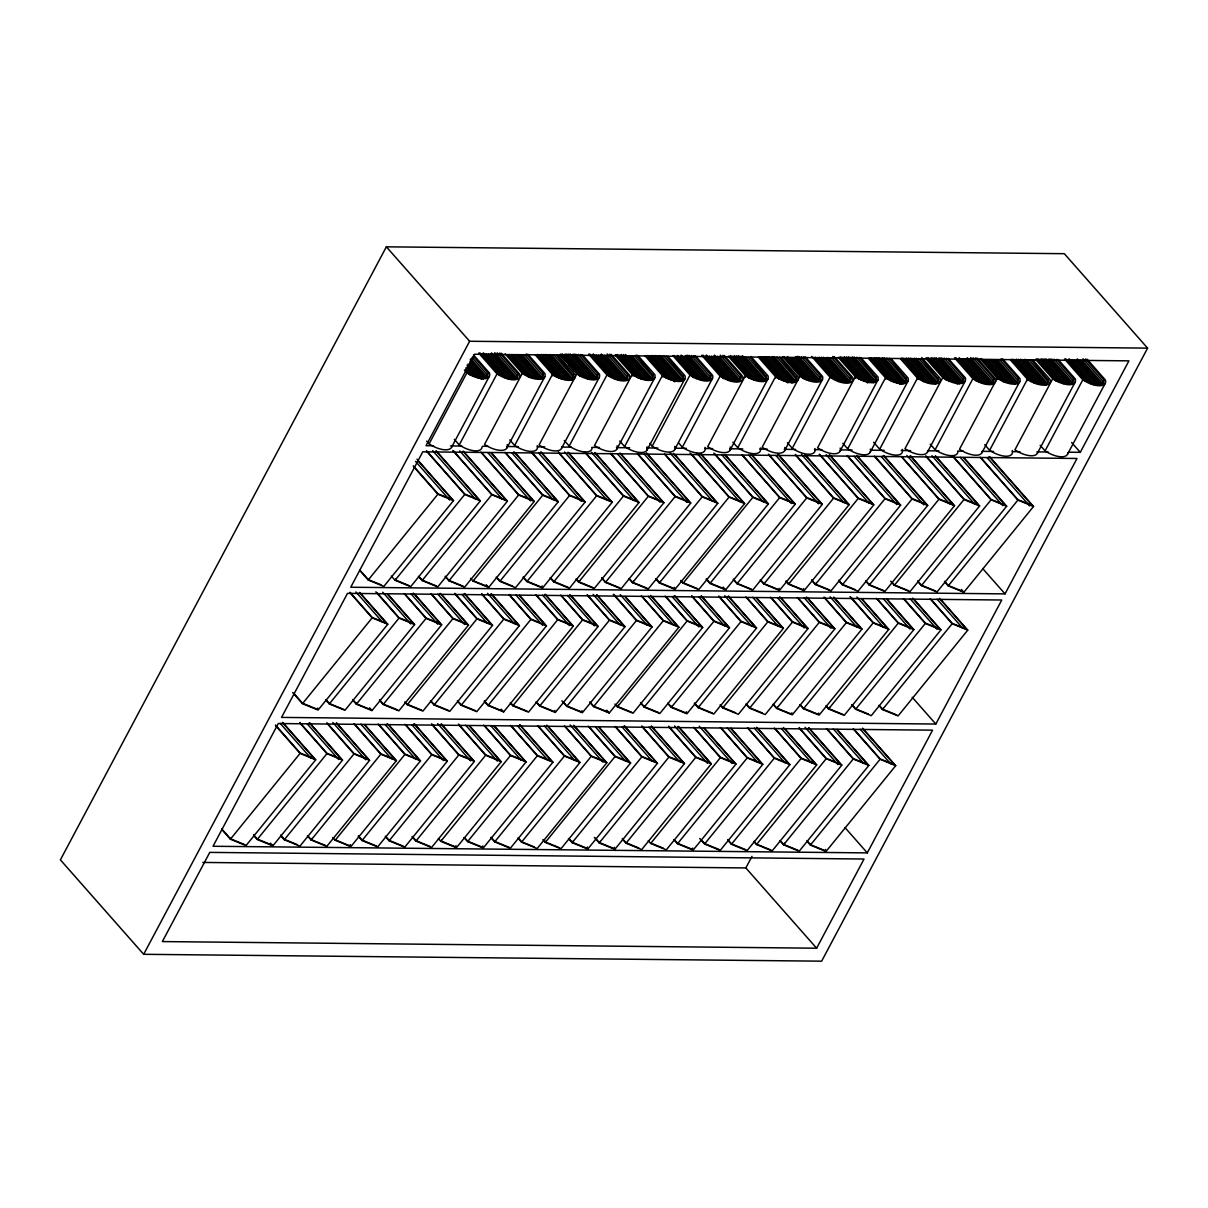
<?xml version="1.0" encoding="UTF-8"?>
<svg xmlns="http://www.w3.org/2000/svg" width="1208" height="1208" viewBox="0 0 1208 1208"><rect width="100%" height="100%" fill="white"/><g stroke="black" fill="none" stroke-linecap="round" stroke-linejoin="round"><path stroke-width="1.5" d="M470.154 359.848L486.084 377.908L486.915 374.359L472.026 357.462M494.163 353.929L516.224 378.95L517.054 375.386L497.198 352.872M573.981 354.019L596.027 379.025L596.858 375.477L578.239 354.352M604.106 355.046L626.167 380.067L626.997 376.503L607.141 353.989M687.141 355.167L709.202 380.173L710.017 376.624L691.399 355.499M717.28 356.194L739.326 381.215L740.157 377.651L720.3 355.137M797.084 356.269L819.145 381.29L819.96 377.726L801.342 356.617M827.223 357.311L849.269 382.332L850.1 378.768L831.481 357.659M939.915 357.719L961.961 382.74L962.791 379.176L944.173 358.066M970.039 358.761L992.1 383.782L992.931 380.218L973.074 357.704M1049.858 358.836L1071.904 383.857L1072.734 380.293L1054.116 359.184M1079.982 359.878L1102.043 384.884L1102.874 381.335L1083.017 358.806M386.364 246.825L60.4 859.87L143.677 954.305L821.636 961.175L1147.6 348.131L1064.323 253.695L386.364 246.825L469.64 341.26L1147.6 348.131M143.677 954.305L469.64 341.26M426.666 441.086L429.112 443.864L466.892 372.819L464.446 370.041M486.915 374.359L487.79 372.698L473.204 356.149M451.641 447.156L489.421 376.111M454.344 439.35L459.251 444.906L497.032 373.861L478.655 353.023M517.054 375.386L517.93 373.74L499.689 353.053M505.171 353.944L522.309 373.378L484.529 444.438A17.305 7.641 28 0 0 500.988 450.388A17.305 7.641 28 0 0 507.134 444.665M522.49 355.046L542.241 377.455L543.222 373.257L526.19 353.959M507.058 447.73L544.838 376.669M537.273 445.692A17.305 7.641 28 0 1 531.112 451.414A17.305 7.641 28 0 1 514.668 445.465L552.449 374.42A17.305 7.641 28 0 0 568.893 380.369A17.305 7.641 28 0 0 575.053 374.646L557.9 355.197M552.675 375.748L553.551 374.103L555.635 375.386A15.372 6.795 28 0 0 573.528 375.567L556.329 355.001M551.392 354.684L572.381 378.481L573.362 374.299M559.681 354.488L576.835 373.936L539.055 444.982A17.305 7.641 28 0 0 561.886 446.854M596.858 375.477L597.734 373.816L580.716 354.518M561.584 448.274L599.364 377.228M564.287 440.467L569.194 446.024L606.975 374.963L588.598 354.14M626.997 376.503L627.873 374.858L609.632 354.171M632.479 375.839L633.354 374.178L635.438 375.462A15.372 6.795 28 0 0 653.347 375.643L636.133 355.077M632.433 356.164L652.184 378.557L653.166 374.374M617.001 448.832L654.781 377.787M647.216 446.809A17.305 7.641 28 0 1 641.055 452.532A17.305 7.641 28 0 1 624.611 446.582L662.392 375.537A17.305 7.641 28 0 0 678.836 381.486A17.305 7.641 28 0 0 684.996 375.764L667.843 356.315M662.618 376.866L663.494 375.22L665.578 376.503A15.372 6.795 28 0 0 683.471 376.685L666.272 356.103M661.335 355.801L682.324 379.599L683.305 375.416M647.141 449.874L684.921 378.829M674.819 446.356A17.305 7.641 28 0 1 668.658 452.094A17.305 7.641 28 0 1 652.214 446.13L689.995 375.084L672.856 355.635M710.017 376.624L710.908 374.963L693.875 355.665M674.744 449.421L712.524 378.376M704.959 447.398A17.305 7.641 28 0 1 698.798 453.121A17.305 7.641 28 0 1 682.354 447.171L720.134 376.111L701.757 355.288M740.157 377.651L741.033 376.005L722.807 355.318M728.273 356.209L745.427 375.643L707.646 446.703A17.305 7.641 28 0 0 724.09 452.653A17.305 7.641 28 0 0 730.236 446.93M745.638 376.987L746.529 375.326L748.598 376.609A15.372 6.795 28 0 0 766.506 376.79L750.515 357.598M745.608 357.311L765.359 379.705L766.325 375.522M730.161 449.98L767.941 378.934M760.376 447.957A17.305 7.641 28 0 1 754.23 453.679A17.305 7.641 28 0 1 737.771 447.73L775.551 376.685L758.413 357.236M775.778 378.013L776.653 376.368L778.737 377.651A15.372 6.795 28 0 0 796.646 377.832L779.432 357.251M774.509 356.949L795.483 380.747L796.465 376.564M782.799 356.753L799.938 376.201L762.157 447.247A17.305 7.641 28 0 0 778.601 453.196A17.305 7.641 28 0 0 784.762 447.473M819.96 377.726L820.851 376.081L803.818 356.768M784.687 450.539L822.467 379.493M814.902 448.515A17.305 7.641 28 0 1 808.741 454.238A17.305 7.641 28 0 1 792.297 448.289L830.077 377.228L811.7 356.405M850.1 378.768L850.976 377.107L832.75 356.436M838.216 357.311L855.37 376.76L817.59 447.806A17.305 7.641 28 0 0 834.033 453.77A17.305 7.641 28 0 0 840.179 448.047M855.581 378.089L856.472 376.443L858.541 377.726A15.372 6.795 28 0 0 876.449 377.908L859.25 357.341M854.313 357.024L875.302 380.822L876.268 376.639M840.104 451.097L877.884 380.052M870.319 449.074A17.305 7.641 28 0 1 864.173 454.797A17.305 7.641 28 0 1 847.714 448.848L885.494 377.802L868.356 358.353M885.721 379.131L886.596 377.47L888.68 378.768A15.372 6.795 28 0 0 906.589 378.95L889.39 358.368M884.452 358.066L905.426 381.864L906.408 377.681M870.243 452.139L908.023 381.079M902.3 449.406A17.305 7.641 28 0 1 896.14 455.129A17.305 7.641 28 0 1 879.696 449.165L917.476 378.119A17.305 7.641 28 0 0 933.92 384.068A17.305 7.641 28 0 0 940.081 378.346L921.704 357.523M917.702 379.463L918.578 377.802L920.662 379.086A15.372 6.795 28 0 0 938.556 379.267L921.357 358.701M916.419 358.383L937.408 382.181L938.39 377.998M925.615 358.202L942.769 377.651L904.988 448.696A17.305 7.641 28 0 0 927.82 450.569M962.791 379.176L963.667 377.53L946.649 358.217M927.518 451.988L965.283 380.943M930.22 444.182L935.128 449.738L972.893 378.678L954.531 357.855M992.931 380.218L993.807 378.557L975.566 357.885M980.141 358.761L997.28 378.195L959.499 449.255A17.305 7.641 28 0 0 982.33 451.128M997.506 379.538L998.382 377.877L981.364 358.58M202.808 862.437L745.849 867.933L751.995 856.381M997.461 359.863L1017.212 382.272L1018.193 378.074L1001.16 358.776M982.029 452.547L1019.809 381.486M1012.244 450.524A17.305 7.641 28 0 1 1006.083 456.246A17.305 7.641 28 0 1 989.639 450.282L1027.419 379.237A17.305 7.641 28 0 0 1043.863 385.186A17.305 7.641 28 0 0 1050.024 379.463L1032.87 360.029M1027.646 380.565L1028.521 378.919L1030.605 380.203A15.372 6.795 28 0 0 1048.499 380.384L1031.3 359.818M1026.362 359.501L1047.351 383.298L1048.333 379.116M1035.558 359.32L1052.712 378.768L1014.931 449.814A17.305 7.641 28 0 0 1037.763 451.686M1072.734 380.293L1073.61 378.648L1056.592 359.335M1037.461 453.106L1075.226 382.045M1040.164 445.299L1045.071 450.856L1082.836 379.795L1064.475 358.972M1102.874 381.335L1103.75 379.674L1085.509 358.987M1067.585 454.132L1105.365 383.087M816.623 948.205L864.037 859.024L209.769 852.395L162.355 941.576L816.623 948.205L745.849 867.933M867.299 852.893L932.561 730.176L278.278 723.532L213.031 846.264L867.299 852.893L844.951 827.54M935.822 724.045L1001.764 600.014L347.481 593.37L281.539 717.401L935.822 724.045L912.221 697.288M1005.026 593.883L1077.023 458.466L422.755 451.822L350.743 587.239L1005.026 593.883L982.678 568.53M1068.974 452.215L1080.284 452.336L1128.921 360.86L474.653 354.231L426.016 445.692L433.551 445.767M368.214 580.006L437.9 494.208L453.529 500.595L383.842 586.393L368.214 580.006L359.682 570.327M395.091 579.855L395.998 578.753M395.046 580.278L464.733 494.48L480.361 500.867L410.675 586.665L395.046 580.278L391.392 576.125M302.468 703.645L372.155 617.862L387.783 624.249L318.097 710.047L302.468 703.645L292.714 692.592M317.764 707.994L316.858 709.111L304.099 703.886M422.105 580.55L491.792 494.751L507.42 501.154L437.734 586.937L422.105 580.55L418.451 576.397M329.301 703.932L398.987 618.134L414.616 624.521L344.929 710.319L329.301 703.932L325.647 699.779M221.804 828.99L230.441 838.775L231.347 837.673M230.396 839.198L300.082 753.399L315.711 759.802L246.024 845.585L230.396 839.198L221.864 829.519M448.938 580.822L518.625 495.023L534.268 501.426L464.582 587.209L448.938 580.822L445.284 576.669M352.706 699.583L356.405 703.781L357.311 702.678M356.36 704.204L426.046 618.405L441.675 624.793L371.988 710.591L356.36 704.204L352.706 700.051M257.228 839.469L326.915 753.671L342.543 760.074L272.857 845.857L257.228 839.469L253.574 835.317M473.007 581.063L542.694 495.265L558.338 501.667L488.651 587.45L473.007 581.063L470.576 578.3M383.193 704.475L452.879 618.677L468.523 625.064L398.836 710.863L383.193 704.475L379.538 700.323M284.288 839.741L353.974 753.943L369.603 760.345L299.931 846.144L284.288 839.741L280.633 835.604M499.855 581.335L569.527 495.537L585.17 501.939L515.484 587.722L499.855 581.335L496.186 577.197M407.262 704.717L476.949 618.919L492.577 625.321L422.891 711.104L407.262 704.717L404.831 701.954M308.704 836.797L311.166 839.605L312.072 838.488M311.12 840.013L380.807 754.215L396.451 760.617L326.764 846.415L311.12 840.013L307.466 835.876M526.914 581.607L596.601 495.824L612.23 502.211L542.543 588.009L526.914 581.607L523.26 577.469M434.095 704.989L503.781 619.191L519.425 625.593L449.738 711.376L434.095 704.989L430.441 700.836M335.19 840.255L404.876 754.471L420.52 760.859L350.833 846.657L335.19 840.255L332.759 837.491M542.211 585.956L541.305 587.058L528.545 581.848M553.747 581.879L623.434 496.095L639.062 502.483L569.376 588.281L553.747 581.879L550.093 577.741M461.169 705.261L530.856 619.462L546.484 625.865L476.798 711.663L461.169 705.261L457.515 701.123M350.486 844.603L349.595 845.721L335.235 839.847M362.038 840.526L431.724 754.743L447.353 761.131L377.666 846.929L362.038 840.526L358.368 836.389M576.186 578.919L578.647 581.712L579.553 580.61M578.602 582.135L648.288 496.337L663.917 502.739L594.23 588.523L578.602 582.135L576.171 579.372M488.002 705.532L557.688 619.734L573.317 626.137L503.63 711.935L488.002 705.532L484.348 701.395M389.097 840.813L458.783 755.015L474.412 761.402L404.725 847.201L389.097 840.813L385.443 836.661M605.434 582.407L675.121 496.609L690.765 503.011L621.078 588.794L605.434 582.407L601.78 578.255M512.856 705.789L582.543 619.991L598.171 626.393L528.485 712.176L512.856 705.789L510.425 703.026M415.929 841.085L485.616 755.287L501.244 761.674L431.558 847.472L415.929 841.085L412.275 836.933M630.078 579.462L632.554 582.271L633.445 581.154M632.509 582.679L702.195 496.881L717.824 503.283L648.137 589.081L632.509 582.679L628.855 578.541M539.689 706.061L609.376 620.263L625.019 626.665L555.333 712.448L539.689 706.061L536.035 701.908M440.829 840.919L441.735 839.802M440.784 841.327L510.471 755.544L526.099 761.931L456.428 847.729L440.784 841.327L438.353 838.563M554.985 710.395L554.095 711.512L539.734 705.638L537.273 702.845M656.91 579.734L659.387 582.543L660.293 581.426M659.341 582.951L729.028 497.152L744.656 503.555L674.97 589.353L659.341 582.951L655.687 578.813M566.763 706.333L636.435 620.534L652.078 626.937L582.392 712.72L566.763 706.333L561.886 700.806M456.08 845.675L455.19 846.778L442.43 841.568M467.617 841.599L537.303 755.815L552.947 762.203L483.26 848.001L467.617 841.599L463.963 837.461M674.638 587.299L673.732 588.402L659.387 582.543M683.124 583.192L752.811 497.394L768.439 503.796L698.753 589.595L683.124 583.192L680.693 580.429M582.06 710.681L581.154 711.784L566.794 705.925L564.332 703.116M593.596 706.605L663.283 620.806L678.911 627.209L609.225 712.992L593.596 706.605L589.942 702.452M482.928 845.947L482.022 847.065L467.662 841.191L465.201 838.382M494.691 841.87L564.378 756.087L580.006 762.475L510.32 848.273L494.691 841.87L491.037 837.733M709.957 583.464L779.643 497.666L795.272 504.068L725.6 589.866L709.957 583.464L706.303 579.327M618.33 705.321L617.424 706.438L631.769 712.297M617.379 706.846L687.065 621.048L702.694 627.45L633.007 713.233L617.379 706.846L614.947 704.083M521.524 842.157L591.21 756.359L606.839 762.746L537.152 848.545L521.524 842.157L517.87 838.005M737.016 583.736L806.702 497.953L822.346 504.34L752.659 590.138L737.016 583.736L733.362 579.598M640.557 702.497L644.257 706.71L645.163 705.593M644.211 707.118L713.898 621.32L729.526 627.722L659.84 713.505L644.211 707.118L640.557 702.981M546.258 840.859L545.352 841.976L559.697 847.85M545.306 842.399L614.993 756.601L630.621 762.988L560.935 848.786L545.306 842.399L542.875 839.62M763.864 584.008L833.55 498.224L849.179 504.612L779.492 590.41L763.864 584.008L760.209 579.87M668.855 704.173L671.316 706.982L672.222 705.865M671.27 707.39L740.957 621.607L756.601 627.994L686.914 713.792L671.27 707.39L667.616 703.252M569.723 839.454L572.184 842.248L573.09 841.13M572.139 842.671L641.826 756.872L657.469 763.26L587.783 849.058L572.139 842.671L568.485 838.518M779.16 588.356L778.254 589.474L765.495 584.249M786.061 581.048L788.537 583.841L789.443 582.739M788.492 584.264L858.178 498.466L873.807 504.869L804.12 590.652L788.492 584.264L786.061 581.501M686.567 711.739L685.676 712.841L671.316 706.982M694.449 703.056L698.149 707.254L699.054 706.136M698.118 707.661L767.805 621.878L783.433 628.266L713.747 714.064L698.118 707.661L694.449 703.524M587.435 847.004L586.544 848.122L572.184 842.248M803.788 588.613L802.882 589.715L788.537 583.841M595.544 838.322L599.244 842.52L600.149 841.417M599.213 842.942L668.885 757.144L684.528 763.531L614.842 849.33L599.213 842.942L594.336 837.416M811.67 579.916L815.37 584.113L816.276 583.011M815.325 584.536L885.011 498.738L900.64 505.14L830.953 590.923L815.325 584.536L811.67 580.384M722.746 707.918L792.433 622.12L808.061 628.522L738.375 714.306L722.746 707.918L720.315 705.155M614.51 847.276L613.604 848.394L599.244 842.52M626.046 843.214L695.732 757.416L711.361 763.803L641.674 849.601L626.046 843.214L622.392 839.062M842.384 584.808L912.07 499.01L927.714 505.412L858.027 591.21L842.384 584.808L838.73 580.671M749.579 708.19L819.266 622.392L834.894 628.794L765.208 714.577L749.579 708.19L745.925 704.038M650.674 843.456L720.361 757.673L735.989 764.06L666.303 849.858L650.674 843.456L648.243 840.692M866.8 581.863L869.277 584.672L870.168 583.555M869.231 585.08L938.918 499.281L954.546 505.684L884.86 591.482L869.231 585.08L865.577 580.942M777.59 706.937L776.684 708.054L774.222 705.245M776.638 708.462L846.325 622.664L861.968 629.066L792.282 714.849L776.638 708.462L772.984 704.309M677.507 843.728L747.193 757.944L762.822 764.332L693.15 850.13L677.507 843.728L673.853 839.59M894.313 585.336L963.999 499.538L979.628 505.941L909.941 591.724L894.313 585.336L890.658 581.184M791.935 712.811L791.044 713.913L778.284 708.703M803.486 708.734L873.158 622.935L888.801 629.338L819.115 715.121L803.486 708.734L799.817 704.581M692.803 848.076L691.912 849.194L679.153 843.969M704.566 843.999L774.253 758.216L789.896 764.604L720.21 850.402L704.566 843.999L699.704 838.473M921.372 585.608L991.058 499.825L1006.687 506.212L937 592.011L921.372 585.608L917.718 581.471M818.782 713.082L817.876 714.185L803.516 708.326L801.055 705.517M826.136 705.774L828.612 708.567L829.503 707.465M828.567 708.99L898.254 623.192L913.882 629.595L844.196 715.378L828.567 708.99L826.121 706.227M731.414 844.286L801.1 758.488L816.729 764.875L747.042 850.674L731.414 844.286L727.76 840.134M948.205 585.88L1017.891 500.097L1033.535 506.484L963.848 592.282L948.205 585.88L944.55 581.743M855.626 709.262L925.313 623.464L940.941 629.866L871.255 715.664L855.626 709.262L851.972 705.125M756.495 844.528L826.181 758.745L841.81 765.132L772.123 850.93L756.495 844.528L754.064 841.765M880.043 706.318L882.504 709.126L883.41 708.009M882.459 709.534L952.146 623.736L967.774 630.138L898.088 715.936L882.459 709.534L878.805 705.396M781.138 841.599L783.599 844.392L784.505 843.275M783.554 844.815L853.241 759.017L868.869 765.404L799.183 851.202L783.554 844.815L779.9 840.662M811.338 843.546L810.432 844.664L807.971 841.87M810.387 845.087L880.073 759.288L895.717 765.676L826.03 851.474L810.387 845.087L806.733 840.934M825.683 849.42L824.792 850.538L812.033 845.313M450.524 445.948L461.834 446.054M482.581 446.265L488.228 446.326M507.088 446.522L518.398 446.628M537.258 446.824L544.808 446.9M561.765 447.066L571.203 447.171M591.935 447.383L599.485 447.458M616.457 447.624L629.655 447.76M646.612 447.926L657.937 448.047M674.894 448.213L686.22 448.334M705.064 448.53L712.614 448.606M729.587 448.772L742.784 448.908M759.756 449.074L767.291 449.149M784.264 449.331L795.574 449.436M814.434 449.633L821.969 449.708M840.828 449.904L852.138 450.01M870.998 450.206L884.196 450.342M901.168 450.509L910.59 450.614M927.563 450.78L938.873 450.901M957.733 451.082L963.38 451.143M982.24 451.339L993.55 451.445M1012.41 451.641L1019.945 451.716M1036.917 451.883L1048.242 452.003M962.61 591.331L948.25 585.472L944.55 581.274M935.762 591.059L921.417 585.201L917.718 581.003M895.943 585.578L908.703 590.788M869.277 584.672L883.622 590.531M855.189 589.61L842.429 584.4L838.73 580.202M815.37 584.113L829.715 589.987M737.061 583.328L751.421 589.202M724.362 588.915L710.002 583.056L706.303 578.859M683.169 582.784L697.514 588.643M632.554 582.271L646.899 588.13M619.84 587.858L605.48 581.984L601.78 577.786M578.647 581.712L592.992 587.586M882.504 709.126L896.849 714.985M568.138 587.33L553.793 581.471L551.316 578.662M868.431 714.064L855.672 708.854L851.972 704.657M828.612 708.567L842.957 714.441M512.645 586.137L499.886 580.927L497.424 578.119M473.053 580.655L487.413 586.514M463.344 586.273L448.983 580.399L445.284 576.201M762.384 712.992L749.624 707.767L747.163 704.974M436.496 586.001L422.151 580.127L419.689 577.333M735.551 712.72L722.792 707.495L720.315 704.702M396.677 580.504L409.436 585.729M698.149 707.254L712.509 713.113M381.003 584.808L368.259 579.583L360.845 571.188M644.257 706.71L658.602 712.569M607.986 712.056L593.641 706.197L589.927 701.984M527.247 711.24L512.902 705.366L510.44 702.573M502.392 710.984L488.047 705.125L484.348 700.927M475.559 710.712L461.214 704.853L457.5 700.655M783.599 844.392L797.944 850.266M448.5 710.44L434.14 704.566L431.679 701.773M770.885 849.994L756.54 844.12L754.064 841.312M408.908 704.959L421.652 710.168M745.804 849.737L731.459 843.864L727.745 839.666M397.598 709.926L383.238 704.053L379.538 699.855M718.971 849.466L704.611 843.592L702.15 840.798M356.405 703.781L370.75 709.655M343.691 709.383L329.346 703.509L326.87 700.716M650.719 843.048L663.479 848.258M638.836 848.016L626.091 842.791L622.377 838.594M534.329 846.959L521.569 841.734L519.093 838.941M509.081 847.337L494.736 841.463L491.022 837.265M430.32 846.536L415.975 840.662L412.275 836.465M403.487 846.264L389.142 840.39L385.428 836.193M376.428 845.993L362.068 840.119L358.368 835.921M311.166 839.605L325.526 845.464M297.093 844.543L284.333 839.334L280.633 835.136M271.619 844.92L257.274 839.047L253.574 834.849M230.441 838.775L244.786 844.649M1083.954 379.478L1086.022 380.762A15.372 6.795 28 0 0 1103.931 380.943L1103.75 379.674M1053.814 378.436L1055.883 379.735A15.372 6.795 28 0 0 1073.791 379.916L1073.61 378.648M998.382 377.877L1000.466 379.161A15.372 6.795 28 0 0 1018.374 379.342L1018.193 378.074M974.01 378.361L976.079 379.644A15.372 6.795 28 0 0 993.988 379.825L993.807 378.557M943.871 377.334L945.94 378.617A15.372 6.795 28 0 0 963.848 378.799L963.667 377.53M831.18 376.911L833.263 378.195A15.372 6.795 28 0 0 851.157 378.376L850.976 377.107M801.04 375.884L803.124 377.168A15.372 6.795 28 0 0 821.017 377.349L820.851 376.081M721.236 375.794L723.32 377.092A15.372 6.795 28 0 0 741.214 377.274L741.033 376.005M691.097 374.767L693.181 376.05A15.372 6.795 28 0 0 711.074 376.232L710.908 374.963M608.077 374.646L610.146 375.945A15.372 6.795 28 0 0 628.054 376.126L627.873 374.858M577.937 373.619L580.021 374.903A15.372 6.795 28 0 0 597.915 375.084L597.734 373.816M523.411 373.061L525.495 374.344A15.372 6.795 28 0 0 543.404 374.525L543.222 373.257M498.134 373.529L500.203 374.827A15.372 6.795 28 0 0 518.111 375.008L517.93 373.74M467.994 372.502L470.078 373.785A15.372 6.795 28 0 0 487.972 373.967L487.79 372.698M1087.079 359.199L1105.441 380.022A17.305 7.641 28 0 1 1099.295 385.745A17.305 7.641 28 0 1 1082.836 379.795M1081.794 360.059L1102.783 383.872M1077.219 358.821L1099.627 384.235M1076.086 359.773L1098.072 384.703M1074.093 359.818L1096.154 384.839M1071.964 359.727L1093.95 384.673M1069.11 358.731L1091.519 384.144M1068.174 359.757L1087.789 381.985M1065.713 358.791L1085.192 380.913M1058.163 359.546L1075.301 378.995A17.305 7.641 28 0 1 1069.155 384.718A17.305 7.641 28 0 1 1052.712 378.768M1051.655 359.033L1072.644 382.83M1048.333 359.199L1069.488 383.193M1045.947 358.731L1067.932 383.676M1043.954 358.791L1066.015 383.812M1041.825 358.685L1063.81 383.631M1040.224 359.108L1060.141 381.698M1038.05 358.716L1058.872 382.347M1036.54 358.882L1056.29 381.275M1028.823 359.652L1047.442 380.777M1024.565 359.32L1046.626 384.325L1045.448 385.08L1023.04 359.667M1020.654 359.199L1042.655 384.144M1018.661 359.259L1040.722 384.28M1016.532 359.169L1038.533 384.099M1014.931 359.591L1036.102 383.585M1012.757 359.199L1033.58 382.815M1011.262 359.35L1031.013 381.743M1010.281 359.788L1028.476 380.46M1002.746 358.987L1019.884 378.421A17.305 7.641 28 0 1 1013.739 384.159A17.305 7.641 28 0 1 997.28 378.195M999.937 360.029L1017.317 379.735M1071.602 442.475L1080.284 452.336M995.649 359.667L1016.487 383.298M994.154 360.044L1015.309 384.038M991.738 359.561L1012.515 383.102M989.76 359.606L1010.598 383.238M987.631 359.516L1007.17 381.683M986.045 359.969L1005.962 382.543M983.84 359.546L1003.455 381.788M982.361 359.712L999.635 379.312M977.136 358.081L995.498 378.904A17.305 7.641 28 0 1 989.352 384.642A17.305 7.641 28 0 1 972.893 378.678M970.613 357.553L992.84 382.755M967.276 357.704L989.684 383.117M966.143 358.655L988.129 383.585M964.15 358.701L986.211 383.721M962.021 358.61L984.007 383.555M959.167 357.628L981.575 383.027M958.231 358.64L979.069 382.272M955.77 357.674L976.487 381.2M948.22 358.429L965.358 377.877A17.305 7.641 28 0 1 959.212 383.6A17.305 7.641 28 0 1 942.769 377.651M941.712 357.915L962.7 381.713M938.39 358.081L959.545 382.075M936.004 357.613L959.212 383.948M934.01 357.674L957.295 384.084M931.881 357.568L953.867 382.513M930.281 357.991L950.198 380.58M928.106 357.598L948.929 381.23M926.596 357.764L946.347 380.158M918.88 358.549L937.499 379.659M914.622 358.202L936.683 383.208M913.097 358.549L935.505 383.963M910.711 358.096L932.712 383.027M908.718 358.142L930.779 383.163M984.746 444.725L989.639 450.282M906.589 358.051L928.59 382.981M904.988 358.474L926.159 382.468M902.814 358.081L923.637 381.698M989.654 456.73L1033.535 506.484M989.095 456.564L1032.281 505.548L1017.936 499.674L980.911 457.681M901.319 358.232L919.832 379.237M900.337 358.67L918.533 379.342M987.057 457.636L1029.639 505.925M980.111 457.243L1017.891 500.097M890.96 358.58L908.099 378.029A17.305 7.641 28 0 1 901.953 383.751A17.305 7.641 28 0 1 885.494 377.802M886.914 358.217L905.532 379.327M882.64 357.87L904.701 382.891L903.524 383.646L881.115 358.232M878.745 357.764L901.953 384.099M876.736 357.825L900.035 384.235M964.044 457.847L1006.687 506.212M963.486 457.681L1005.449 505.276L991.104 499.402L952.84 456.02M874.622 357.719L896.608 382.664M873.022 358.142L894.177 382.151M960.224 457.349L1002.806 505.654M870.832 357.749L891.67 381.381M869.579 358.172L887.85 378.904M952.055 455.597L991.058 499.825M860.821 357.553L877.959 376.987A17.305 7.641 28 0 1 871.814 382.709A17.305 7.641 28 0 1 855.37 376.76M856.774 357.175L875.392 378.3M852.501 356.843L874.562 381.849L873.384 382.604L850.991 357.191M848.605 356.722L870.59 381.668M935.762 456.186L979.628 505.941M935.188 456.02L978.389 505.004L964.044 499.131L925.781 455.748M846.612 356.783L868.673 381.803M844.483 356.692L867.691 383.012M931.942 455.703L974.524 503.993M842.882 357.115L864.037 381.109M840.692 356.722L861.53 380.339M839.439 357.13L858.948 379.267M926.219 456.7L963.999 499.538M834.305 356.632L852.682 377.455A17.305 7.641 28 0 1 846.521 383.193A17.305 7.641 28 0 1 830.077 377.228M829.02 357.508L850.009 381.305M825.698 357.674L846.853 381.668M910.681 455.929L954.546 505.684M823.312 357.206L845.313 382.151M910.107 455.763L953.308 504.748L938.948 498.874L901.923 456.881M821.319 357.251L843.38 382.272M906.861 455.446L949.443 503.736M819.19 357.16L841.191 382.106M817.59 357.583L838.76 381.577M815.415 357.191L835.015 379.433M813.905 357.357L832.433 378.346M901.138 456.443L938.918 499.281M805.389 356.979L822.542 376.428A17.305 7.641 28 0 1 816.381 382.151A17.305 7.641 28 0 1 799.938 376.201M798.896 356.466L819.87 380.263M873.58 442.234L879.696 449.165M883.833 455.658L927.714 505.412M883.275 455.491L926.476 504.476L912.115 498.602L875.09 456.609M795.559 356.632L816.729 380.626M794.396 357.553L815.173 381.109M881.236 456.549L923.833 504.853M792.403 357.613L813.241 381.245M790.274 357.508L811.051 381.064M787.465 356.541L808.62 380.55M874.305 456.171L912.07 499.01M786.499 357.553L806.114 379.78M784.022 356.571L803.531 378.708M781.017 357.462L798.156 376.911A17.305 7.641 28 0 1 792.01 382.634A17.305 7.641 28 0 1 775.551 376.685M776.97 357.1L795.589 378.21M772.697 356.753L794.758 381.773L793.58 382.528L771.172 357.115M856.774 455.386L900.64 505.14M857.454 456.609L899.401 504.189L885.056 498.33L848.031 456.337M768.801 356.647L792.01 382.981M766.793 356.707L788.869 381.728M842.822 443.291L847.714 448.848M854.177 456.277L896.759 504.566M764.679 356.602L787.888 382.936M763.079 357.024L784.234 381.033M760.889 356.632L781.727 380.263M847.231 455.899L885.011 498.738M759.636 357.055L779.145 379.191M961.402 589.519L963.848 592.282M750.878 356.436L768.016 375.869A17.305 7.641 28 0 1 761.87 381.592A17.305 7.641 28 0 1 745.427 375.643M748.069 357.477L765.449 377.183M742.558 355.726L764.619 380.731L763.441 381.486L741.033 356.073M829.941 455.114L873.807 504.869M829.383 454.933L872.569 503.917L858.224 498.058L819.96 454.661M738.662 355.62L760.647 380.55M826.121 454.631L868.718 502.921M736.669 355.665L758.73 380.686M734.539 355.575L756.525 380.52M732.939 355.998L754.094 379.992M819.175 454.253L858.178 498.466M730.749 355.605L751.587 379.221M729.496 356.013L749.005 378.164M940.972 599.727L967.774 630.138M939.386 598.398L966.536 629.202L952.191 623.328L931.217 599.53M724.362 355.514L742.739 376.352A17.305 7.641 28 0 1 736.578 382.075A17.305 7.641 28 0 1 720.134 376.111M937.136 599.213L962.685 628.19M719.077 356.39L740.066 380.188M805.313 454.857L849.179 504.612M804.739 454.691L847.94 503.676L833.595 497.802L795.332 454.419M930.205 598.866L952.146 623.736M714.502 355.137L736.91 380.55M801.493 454.374L844.075 502.664M713.369 356.088L735.37 381.033M711.376 356.149L733.437 381.169M787.405 442.732L792.297 448.289M709.247 356.043L731.248 380.988M795.77 455.386L833.55 498.224M706.408 355.061L728.817 380.475M705.472 356.073L725.072 378.315M702.996 355.122L723.713 378.632M914.139 599.455L940.941 629.866M912.553 598.126L939.703 628.93L925.358 623.056L904.369 599.259M910.303 598.942L937.061 629.293M695.446 355.862L712.599 375.311A17.305 7.641 28 0 1 706.438 381.033A17.305 7.641 28 0 1 689.995 375.084M891.881 582.12L894.358 584.929M778.465 454.586L822.346 504.34M777.907 454.419L821.108 503.404L806.748 497.53L768.499 454.148M688.953 355.348L709.926 379.146M903.373 598.594L925.313 623.464M775.883 455.491L818.465 503.781M685.615 355.514L706.786 379.508M684.453 356.436L705.23 379.992M681.236 355.107L703.298 380.127M768.937 455.114L806.702 497.953M680.331 356.39L701.108 379.946M677.522 355.439L697.439 378.013M676.556 356.436L696.17 378.663M674.079 355.454L693.588 377.591M887.08 599.183L913.882 629.595M886.732 599.259L912.644 628.643L898.299 622.784L877.31 598.987M883.229 598.67L910.001 629.021M751.406 454.314L795.272 504.068M750.847 454.148L794.034 503.132L779.689 497.258L742.663 455.265M663.796 355.952L682.414 377.062M876.313 598.322L898.254 623.192M748.809 455.205L791.391 503.51M659.538 355.605L680.361 379.237M658.013 355.967L680.421 381.381M732.879 442.173L737.771 447.73M655.627 355.499L677.628 380.445M741.863 454.827L779.643 497.666M653.634 355.56L675.695 380.58M651.505 355.454L674.728 381.788M649.904 355.877L671.074 379.886M647.73 355.484L668.553 379.116M861.984 598.926L888.801 629.338M861.636 599.002L887.563 628.402L873.203 622.528L850.991 597.326M646.476 355.907L665.986 378.044M645.253 356.088L663.449 376.745M856.94 597.039L883.697 627.39M637.718 355.288L654.857 374.722A17.305 7.641 28 0 1 648.711 380.445A17.305 7.641 28 0 1 632.252 374.495L594.472 445.556A17.305 7.641 28 0 0 610.931 451.505A17.305 7.641 28 0 0 617.077 445.782M725.797 455.431L768.439 503.796M725.238 455.265L767.201 502.86L752.856 496.986L714.592 453.604M850.009 596.676L873.158 622.935M634.91 356.33L652.29 376.035M721.976 454.933L763.35 501.849M630.621 355.967L651.459 379.584M629.126 356.345L650.281 380.339M713.807 453.181L752.811 497.394M625.502 354.473L647.488 379.403M623.494 354.518L645.57 379.538M621.38 354.427L643.366 379.357M833.928 597.281L861.968 629.066M619.779 354.85L640.935 378.844M833.565 597.326L860.73 628.115L846.37 622.256L824.158 597.054M617.59 354.457L638.428 378.074M830.092 596.767L856.865 627.118M616.095 354.608L634.608 375.613M615.114 355.061L633.324 375.718M700.791 453.8L744.656 503.555M700.217 453.634L743.418 502.619L729.073 496.745L692.048 454.752M611.203 354.367L629.564 375.205A17.305 7.641 28 0 1 623.419 380.928A17.305 7.641 28 0 1 606.975 374.963M696.971 453.317L739.553 501.607M824.4 597.794L846.325 622.664M605.918 355.243L626.907 379.04M690.025 452.94L729.028 497.152M601.342 353.989L623.751 379.403M678.685 443.004L682.354 447.171M600.21 354.941L622.196 379.886M598.217 355.001L620.278 380.022M596.088 354.895L618.073 379.841M593.249 353.914L615.642 379.312M808.092 598.383L834.894 628.794M806.506 597.054L833.656 627.843L819.311 621.984L798.337 598.187M592.298 354.925L611.912 377.168M589.836 353.974L609.315 376.081M804.256 597.869L831.013 628.22M675.166 454.918L717.824 503.283M673.385 453.362L716.586 502.347L702.226 496.473L665.215 454.48M670.138 453.045L712.72 501.335M797.325 597.522L819.266 622.392M582.286 354.714L599.425 374.163A17.305 7.641 28 0 1 593.279 379.886A17.305 7.641 28 0 1 576.835 373.936M664.415 454.042L702.195 496.881M575.778 354.201L596.767 377.998M572.456 354.367L593.611 378.361M649.768 443.351L652.214 446.13M570.07 353.899L592.071 378.844M568.077 353.959L590.138 378.98M565.948 353.868L587.949 378.799M781.259 598.111L808.061 628.522M779.673 596.782L806.823 627.571L792.478 621.712L771.489 597.915M564.347 354.291L584.264 376.866M777.408 597.598L804.181 627.949M562.173 353.899L582.996 377.515M761.433 580.806L763.909 583.6M560.663 354.05L580.414 376.443M646.884 453.257L690.765 503.011M560.572 355.499L565.525 361.117M569.225 365.329L574.178 370.947M646.325 453.076L689.526 502.06L675.166 496.201L638.141 454.208M644.302 454.148L686.884 502.437M770.493 597.25L792.433 622.12M553.853 354.835L572.471 375.96M637.356 453.77L675.121 496.609M549.595 354.503L571.656 379.508L570.478 380.263L548.07 354.85M545.684 354.382L567.684 379.327M543.691 354.442L565.752 379.463M619.719 441.026L624.611 446.582M756.616 597.869L783.433 628.266M541.562 354.352L563.562 379.282M756.268 597.93L782.195 627.329L767.835 621.456L746.861 597.658M539.961 354.774L561.131 378.768M752.78 597.341L778.33 626.318M537.786 354.382L558.609 377.998M536.533 354.79L556.042 376.926M733.362 579.13L735.838 581.924M535.31 354.971L553.506 375.643M620.051 452.985L663.917 502.739M862.814 728.364L895.717 765.676M620.731 454.208L662.679 501.788L648.334 495.929L611.308 453.936M862.391 728.349L894.479 764.74L880.119 758.866L854.207 729.481M745.865 596.994L767.805 621.878M617.454 453.876L660.036 502.166M860.202 729.239L890.613 763.743M527.775 354.171L544.914 373.604A17.305 7.641 28 0 1 538.768 379.327A17.305 7.641 28 0 1 522.309 373.378M524.967 355.212L542.347 374.918M610.508 453.498L648.288 496.337M853.271 728.877L880.073 759.288M520.678 354.85L541.516 378.466M519.183 355.228L540.338 379.221M723.154 587.103L725.6 589.866M516.767 354.729L537.545 378.285M728.56 596.208L756.601 627.994M728.197 596.269L755.362 627.058L741.002 621.184L718.79 595.997M514.789 354.79L535.627 378.421M512.645 354.699L533.423 378.255M724.725 595.695L751.497 626.046M511.075 355.137L530.991 377.726M508.87 354.729L528.485 376.956M595.197 452.728L639.062 502.483M594.638 452.562L637.824 501.546L623.479 495.673L585.216 452.29M507.39 354.895L524.665 374.495M837.189 729.481L868.869 765.404M836.782 729.481L867.631 764.468L853.286 758.594L827.374 729.209M719.032 596.722L740.957 621.607M591.376 452.245L633.974 500.535M833.354 728.968L863.78 763.471M501.26 353.249L519.621 374.087A17.305 7.641 28 0 1 513.476 379.81A17.305 7.641 28 0 1 497.032 373.861M584.43 451.868L623.434 496.095M494.736 352.721L516.964 377.923M826.438 728.605L853.241 759.017M491.399 352.872L513.808 378.285M490.267 353.823L512.252 378.768M488.274 353.884L510.335 378.904M701.501 595.937L729.526 627.722M701.138 595.982L728.288 626.786L713.943 620.912L691.731 595.71M486.144 353.778L508.13 378.723M698.888 596.797L724.438 625.774M483.306 352.796L505.699 378.21M482.354 353.808L501.969 376.05M568.364 452.456L612.23 502.211M567.79 452.29L610.991 501.275L596.646 495.401L558.383 452.019M479.893 352.857L499.372 374.963M808.907 727.82L841.81 765.132M808.484 727.805L840.572 764.196L826.227 758.322L799.077 727.533M564.544 451.973L607.126 500.263M691.957 596.45L713.898 621.32M805.087 727.322L837.929 764.573M473.566 355.001L489.482 373.046A17.305 7.641 28 0 1 483.336 378.768A17.305 7.641 28 0 1 466.892 372.819M558.821 452.97L596.601 495.824M799.364 728.333L826.181 758.745M470.773 358.685L486.824 376.881M469.972 361.721L483.668 377.243M674.668 595.665L702.694 627.45M469.897 363.88L483.336 379.116M674.306 595.71L701.455 626.514L687.11 620.64L666.121 596.843M467.934 363.97L481.418 379.252M672.041 596.525L698.813 626.876M466.998 365.224L478.006 377.681M466.862 367.292L474.321 375.764M541.29 452.185L585.17 501.939M540.731 452.019L583.932 501.003L569.572 495.129L532.547 453.136M785.049 728.952L816.729 764.875M783.403 727.548L815.491 763.939L801.13 758.065L775.219 728.681M465.699 368.062L473.053 376.398M465.533 369.739L470.471 375.341M665.125 596.178L687.065 621.048M538.708 453.076L581.29 501.365M781.214 728.439L811.625 762.943M531.762 452.698L569.527 495.537M774.283 728.077L801.1 758.488M652.109 596.797L678.911 627.209M650.523 595.469L677.673 626.273L663.328 620.399L642.339 596.601M648.258 596.284L673.807 625.261M509.776 439.908L514.668 445.465M515.68 453.302L558.338 501.667M641.342 595.937L663.283 620.806M758.201 728.681L789.896 764.604M513.898 451.732L557.099 500.731L542.739 494.857L505.714 452.864M756.57 727.276L788.658 763.667L774.298 757.793L748.386 728.409M511.86 452.804L553.234 499.719M754.381 728.167L784.792 762.656M504.914 452.426L542.694 495.265M747.45 727.805L774.253 758.216M625.261 596.525L652.078 626.937M624.913 596.601L650.84 625.986L636.48 620.127L614.268 594.925M620.217 594.638L646.975 624.989M491.611 453.045L534.268 501.426M491.067 452.894L533.03 500.474L518.67 494.616L481.645 452.623M613.286 594.276L636.435 620.534M487.79 452.562L530.388 500.852M731.142 728.394L762.822 764.332M730.734 728.409L761.584 763.396L747.239 757.522L721.327 728.137M727.307 727.895L757.733 762.384M480.859 452.185L518.625 495.023M720.391 727.533L747.193 757.944M596.979 594.88L625.019 626.665M596.616 594.925L623.781 625.714L609.421 619.855L587.209 594.653M593.143 594.366L619.915 624.717M463.555 451.399L507.42 501.154M462.996 451.218L506.182 500.203L491.837 494.344L453.574 450.946M587.45 595.393L609.376 620.263M704.309 728.122L735.989 764.06M459.75 450.916L502.332 499.206M703.902 728.137L734.751 763.124L720.406 757.25L694.479 727.865M699.266 726.25L732.108 763.501M452.804 450.524L491.792 494.751M693.558 727.261L720.361 757.673M571.369 595.982L598.171 626.393M569.783 594.653L596.933 625.442L582.588 619.583L561.614 595.786M567.534 595.469L594.291 625.819M436.496 451.128L480.361 500.867M435.937 450.946L479.123 499.931L464.778 494.057L426.515 450.675M678.458 726.491L711.361 763.803M678.035 726.476L710.123 762.867L695.778 757.008L668.613 726.204M560.603 595.121L582.543 619.991M432.675 450.644L475.272 498.934M674.623 725.993L707.48 763.245M426.952 451.641L464.733 494.48M668.915 727.02L695.732 757.416M545.291 594.351L573.317 626.137M544.929 594.396L572.079 625.2L557.734 619.327L536.745 595.529M542.664 595.212L569.436 625.563M523.245 577.001L526.96 581.199M416.971 459.146L453.529 500.595M417.726 460.474L452.29 499.659L437.945 493.785L413.257 465.805M651.625 726.219L684.528 763.531M535.748 594.865L557.688 619.734M651.203 726.204L683.29 762.595L668.93 756.721L641.78 725.933M415.582 461.411L449.648 500.036M649.013 727.095L679.424 761.599M413.529 466.575L437.9 494.208M642.082 726.748L668.885 757.144M519.666 595.453L546.484 625.865M519.319 595.529L545.246 624.929L530.886 619.055L509.912 595.257M515.831 594.94L542.603 625.291M508.915 594.593L530.856 619.462M624.566 725.948L657.469 763.26M624.128 725.933L656.231 762.324L641.871 756.45L615.959 727.065M621.954 726.823L652.365 761.327M606.793 710.229L609.225 712.992M615.023 726.461L641.826 756.872M486.205 584.687L488.651 587.45M491.384 593.808L519.425 625.593M491.037 593.853L518.187 624.642L503.827 618.783L481.614 593.581M487.549 593.294L514.321 623.645M481.856 594.321L503.781 619.191M598.942 727.065L630.621 762.988M598.534 727.065L629.383 762.052L615.038 756.178L589.126 726.793M595.106 726.552L625.533 761.04M588.19 726.189L614.993 756.601M464.551 593.536L492.577 625.321M464.189 593.581L491.339 624.37L476.994 618.511L454.782 593.309M461.939 594.396L487.488 623.373M573.936 725.434L606.839 762.746M573.513 725.419L605.601 761.81L591.256 755.936L565.329 726.552M675.091 840.511L677.552 843.32M455.023 594.049L476.949 618.919M570.116 724.936L602.958 762.188M564.393 725.948L591.21 756.359M441.705 594.668L468.523 625.064M440.12 593.339L467.285 624.128L452.924 618.254L431.951 594.472M437.87 594.155L464.642 624.506M548.326 726.552L580.006 762.475M430.954 593.808L452.879 618.677M546.68 725.147L578.768 761.538L564.423 755.664L538.496 726.28M544.491 726.038L574.902 760.527M537.56 725.676L564.378 756.087M414.873 594.396L441.675 624.793M413.287 593.068L440.437 623.856L426.092 617.983L405.103 594.2M411.037 593.883L437.794 624.234M404.106 593.536L426.046 618.405M520.044 724.891L552.947 762.203M519.621 724.875L551.709 761.266L537.349 755.393L511.437 726.008M517.432 725.766L547.843 760.255M501.199 709.171L503.63 711.935M510.501 725.404L537.303 755.815M387.813 594.125L414.616 624.521M387.466 594.2L413.378 623.585L399.033 617.711L376.821 592.524M382.755 592.222L410.735 623.962M494.419 725.993L526.099 761.931M375.824 591.875L398.987 618.134M494.012 726.008L524.861 760.995L510.516 755.121L484.604 725.736M490.584 725.495L521.01 759.983M483.668 725.132L510.471 755.544M359.757 592.464L387.783 624.249M359.395 592.524L386.545 623.313L372.2 617.439L349.973 592.252M355.922 591.95L382.679 622.301M469.565 725.751L501.244 761.674M469.157 725.751L500.006 760.738L485.661 754.864L458.511 724.075M350.214 592.977L372.155 617.862M465.729 725.238L497.364 761.115M458.798 724.875L485.616 755.287M441.509 724.09L474.412 761.402M441.086 724.075L473.174 760.466L458.829 754.592L431.664 723.803M437.674 723.592L470.531 760.844M431.966 724.604L458.783 755.015M414.45 723.819L447.353 761.131M414.027 723.803L446.114 760.194L431.754 754.321L405.843 724.936M411.837 724.694L443.472 760.572M404.906 724.332L431.724 754.743M388.825 724.936L420.52 760.859M387.194 723.532L419.282 759.923L404.922 754.049L379.01 724.664M385.005 724.423L415.416 758.911M369.557 707.828L371.988 710.591M378.074 724.06L404.876 754.471M364.756 724.679L396.451 760.617M364.348 724.694L395.212 759.681L380.852 753.807L354.941 724.423M360.935 724.181L391.347 758.669M354.004 723.819L380.807 754.215M336.7 723.033L369.603 760.345M336.277 723.018L368.364 759.409L354.019 753.535L326.87 722.746M332.88 722.52L365.722 759.787M327.172 723.547L353.974 753.943M293.861 693.437L302.513 703.237M309.641 722.761L342.543 760.074M309.218 722.746L341.305 759.122L326.96 753.264L299.811 722.475M307.028 723.637L338.663 759.5M300.113 723.275L326.915 753.671M282.808 722.49L315.711 759.802M282.385 722.475L314.473 758.851L300.128 752.992L275.439 724.996M280.196 723.365L310.607 757.854M275.711 725.766L300.082 753.399M270.426 843.093L272.857 845.857M592.026 447.896A17.305 7.641 28 0 1 569.194 446.024M482.083 446.779A17.305 7.641 28 0 1 459.251 444.906M451.943 445.737A17.305 7.641 28 0 1 429.112 443.864M1067.887 452.713A17.305 7.641 28 0 1 1045.071 450.856M957.944 451.611A17.305 7.641 28 0 1 935.128 449.738"/></g></svg>
